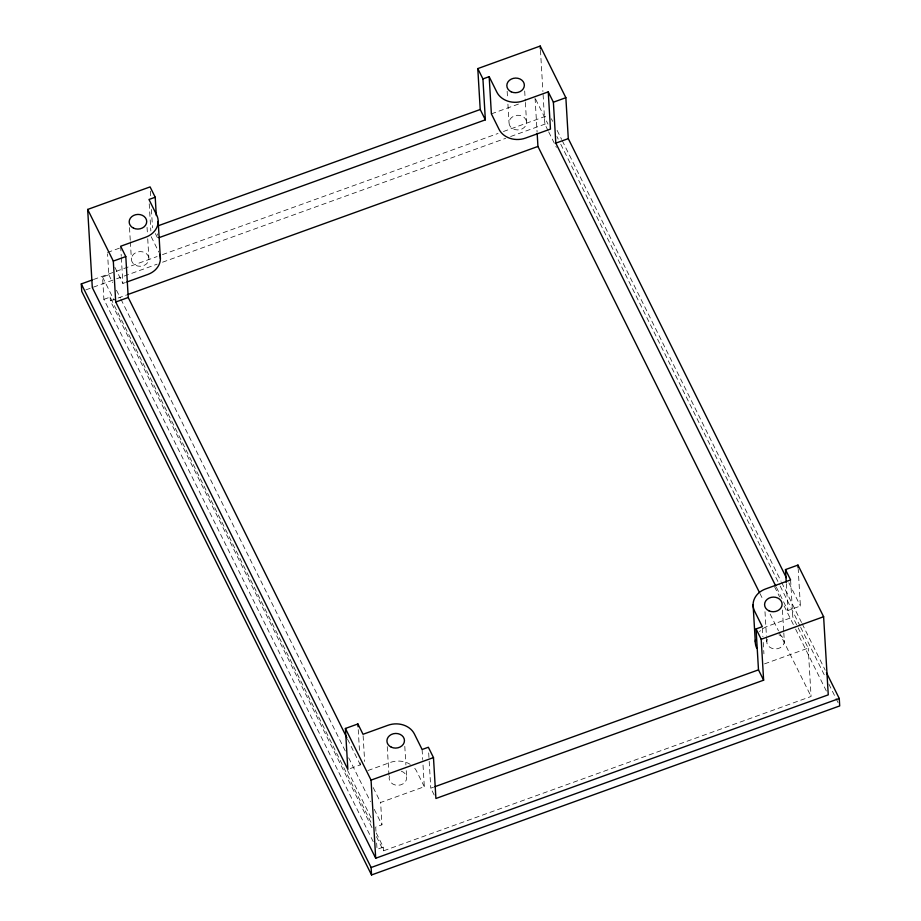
<?xml version="1.0" encoding="UTF-8"?>
<svg xmlns="http://www.w3.org/2000/svg" width="921" height="921" viewBox="0 0 921 921"><rect width="100%" height="100%" fill="white"/><g stroke="black" fill="none" stroke-linecap="round" stroke-linejoin="round"><path stroke-width="0.69" stroke-dasharray="4.61 3.45" d="M107.492 252.458L119.408 248.163M491.377 113.859L519.179 103.82M93.47 279.524L157.065 256.568M162.476 254.61L498.042 133.464M503.453 131.507L548.099 115.39M373.201 841.644L103.9 299.36L102.565 277.037L108.816 274.78L107.573 253.862M85.791 289.896L115.562 279.155M116.622 278.787L157.146 264.154M162.556 262.197L505.675 138.323M510.66 136.504L548.548 122.827M114.872 267.332L122.873 283.449L125.498 282.505M103.9 299.36L110.14 297.103L371.762 823.938M371.98 827.657L110.359 300.822L126.591 294.962M350.337 768.494L360.33 764.879L360.157 762.058M776.403 587.333L787.916 610.508L800.395 606.006L798.219 569.316M367.87 770.543L390.205 762.473A20.25 16.889 -3.4 0 1 410.271 764.372M790.609 579.919L792.82 617.116L767.849 626.13A20.25 16.889 -3.4 0 0 759.526 631.587M375.952 831.237L375.71 827.058L381.95 824.802L380.626 802.479L424.316 786.707L422.785 760.953M764.511 663.88L808.212 648.108L792.82 617.116M434.205 795.053L430.786 788.169L433.48 787.202M376.24 832.952L383.274 847.124L377.034 849.369L376.459 839.607M376.459 836.671L383.493 850.843L811.079 696.472L808.212 648.108M788.883 582.82L800.395 606.006M551.368 118.763L552.658 121.342M557.124 130.356L561.603 139.382M562.247 140.671L781.043 581.255M781.687 582.544L801.512 622.481M802.156 623.77L825.193 670.143M556.929 136.515L558.207 139.094M560.774 144.24L779.569 584.835M780.202 586.113L800.038 626.05M800.683 627.339L825.63 677.58M828.831 684.027L839.699 705.923M535.688 99.33L547.995 124.116M548.053 130.609L544.852 124.174L542.999 92.929M548.697 131.899L556.376 147.36M774.515 586.642L779.638 596.946M784.116 605.96L794.984 627.857M795.629 629.147L827.611 693.559M759.906 593.423L763.106 599.859M770.14 614.031L778.464 630.77M779.097 632.059L811.079 696.472M155.361 233.566L157.641 238.148L157.387 233.922M151.182 236.685L158.873 252.181M424.316 786.707L416.626 771.211A20.25 16.889 -3.4 0 0 414.001 767.435M373.235 787.605L380.626 802.479M347.539 739.137L360.33 764.879M108.816 274.78L112.65 282.517M116.483 290.242L120.329 297.967M120.962 299.256L345.49 751.375M348.691 757.822L370.438 801.615M374.271 809.34L381.95 824.802M102.565 277.037L114.089 300.223M347.562 770.382L371.877 819.322M786.315 583.695L787.916 610.508M782.447 610.013L783.725 631.472M783.806 632.9L784.324 641.488M764.994 611.717L766.433 636.043M766.514 637.47L766.779 641.764M762.392 628.11L762.899 636.699M763.244 642.421L763.923 653.864M540.466 50.31L542.918 91.501M535.066 98.087L537.104 132.221M524.694 90.983L525.292 100.999M525.384 102.427L526.57 122.458A8.773 7.322 -3.4 0 1 513.388 129.009A8.773 7.322 -3.4 0 1 513.434 116.322A8.773 7.322 -3.4 0 1 526.57 122.458M507.149 91.26L507.575 98.409M507.92 104.131L509.025 122.735M428.691 752.894L429.105 759.952M429.186 761.356L430.786 788.169M422.106 749.498L422.704 759.514M404.803 746.355L405.908 764.96M406.253 770.681L406.668 777.831M387.257 746.632L389.123 778.107M383.274 847.124L383.493 850.843M363.116 735.718L364.647 761.471M358.234 729.605L359.662 753.597M150.33 191.131L150.676 196.783M151.424 209.481L152.518 227.821M149.225 203.783L150.837 230.964M147.049 227.326L147.395 233.048M147.728 238.769L148.926 258.801A8.773 7.322 -3.4 0 1 135.744 265.352A8.773 7.322 -3.4 0 1 135.79 252.665A8.773 7.322 -3.4 0 1 148.926 258.801M129.504 227.602L130.275 240.473M130.356 241.912L131.381 259.077M120.663 246.252L121.261 256.268M121.342 257.696L122.873 283.449M110.14 297.103L110.359 300.822M401.28 771.153A8.773 7.322 -3.4 0 1 406.138 780.352A8.773 7.322 -3.4 0 1 395.236 785.003A8.773 7.322 -3.4 0 1 389.433 776.207M778.924 634.811A8.773 7.322 -3.4 0 1 783.644 644.297A8.773 7.322 -3.4 0 1 772.166 648.442A8.773 7.322 -3.4 0 1 767.446 638.955"/><path stroke-width="1.38" d="M786.235 582.291L785.486 569.592L797.966 565.08L823.616 616.725L828.255 694.848L375.699 858.234L92.307 287.559L87.668 209.435L150.088 186.905L155.212 197.232L156.305 215.572M158.988 237.664L485.355 119.834L480.221 109.507L477.792 68.591L540.213 46.05L565.862 97.695L568.292 138.622L786.327 577.674M155.212 197.232L148.972 199.489L156.662 214.984A20.25 16.889 -3.4 0 1 145.633 237.238L120.663 246.252L125.797 256.579L128.226 297.495L346.906 737.848M485.355 119.834L482.926 78.918L489.166 76.662L496.856 92.158A20.25 16.889 -3.4 0 0 523.278 100.884L548.248 91.87L553.383 102.196L555.812 143.123L775.758 586.044M157.905 225.875L480.221 109.507M785.486 569.592L790.609 579.919L765.639 588.933A20.25 16.889 -3.4 0 0 754.61 611.187L762.3 626.683L756.06 628.928L761.195 639.266L763.624 680.182L435.909 798.495L433.48 757.58L428.357 747.253L422.106 749.498L414.415 734.014A20.25 16.889 -3.4 0 0 387.994 725.276L363.024 734.29L357.901 723.964L345.41 728.465L347.85 769.392L115.735 302.007L113.306 261.08L125.797 256.579M553.383 102.196L565.862 97.695M826.471 672.721L839.261 698.486L839.699 705.923L371.543 874.95L81.739 291.358L81.301 283.921L92.123 280.019M126.822 282.022L147.844 274.435A20.25 16.889 -3.4 0 0 159.724 254.265M127.95 294.478L537.945 146.451L537.185 133.649M115.735 302.007L128.226 297.495M555.812 143.123L568.292 138.622M375.699 858.234L371.059 780.11L433.48 757.58M761.195 639.266L823.616 616.725M434.827 786.707L758.49 669.855L756.06 628.928M371.543 874.95L371.105 867.513L839.261 698.486M537.945 146.451L759.272 592.134M477.792 68.591L482.926 78.918M758.49 669.855L763.624 680.182M87.668 209.435L113.306 261.08M345.41 728.465L371.059 780.11M81.301 283.921L371.105 867.513M797.966 565.08L798.139 567.9M753.09 604.74L755.301 641.949M548.248 91.87L550.459 129.078L525.488 138.092A20.25 16.889 -3.4 0 1 499.067 129.354L491.377 113.859L489.166 76.662M540.213 46.05L540.385 48.894M357.901 723.964L358.062 726.784M158.182 221.42L160.392 258.628M756.82 648.384A20.25 16.889 -3.4 0 1 755.485 639.738M511.178 91.801A8.773 7.322 -3.4 0 0 524.36 85.262A8.773 7.322 -3.4 0 0 511.224 79.125A8.773 7.322 -3.4 0 0 511.178 91.801M768.931 610.83A8.773 7.322 -3.4 0 0 782.113 604.291A8.773 7.322 -3.4 0 0 768.966 598.155A8.773 7.322 -3.4 0 0 768.931 610.83M391.287 747.184A8.773 7.322 -3.4 0 0 404.457 740.634A8.773 7.322 -3.4 0 0 391.321 734.498A8.773 7.322 -3.4 0 0 391.287 747.184M133.533 228.155A8.773 7.322 -3.4 0 0 146.715 221.604A8.773 7.322 -3.4 0 0 133.58 215.468A8.773 7.322 -3.4 0 0 133.533 228.155"/></g></svg>
